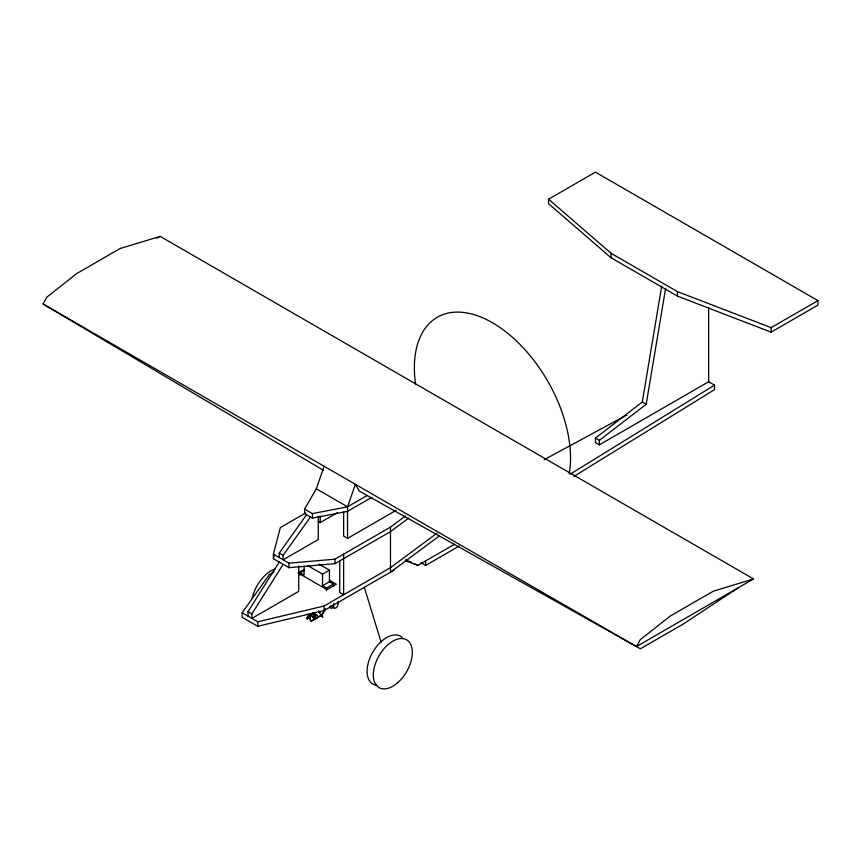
<?xml version="1.0" encoding="UTF-8"?>
<svg xmlns="http://www.w3.org/2000/svg" width="861" height="861" viewBox="0 0 861 861"><rect width="100%" height="100%" fill="white"/><g stroke="black" fill="none" stroke-linecap="round" stroke-linejoin="round"><path stroke-width="1.29" d="M338.072 601.635L338.072 604.024A3.261 1.883 -60 0 1 335.758 608.017A3.261 1.883 -60 0 1 333.455 606.693L333.153 604.82M333.455 606.693L333.831 603.421M573.846 476.445L714.501 389.635L714.501 385.136L708.646 381.746L599.342 444.857L595.435 442.608L595.435 438.098L642.284 402.033L661.722 286.024M599.342 444.857L599.342 440.348L646.18 404.293L665.628 288.274M408.824 518.021L390.485 531.624L334.994 563.664L288.984 567.69L273.378 558.671L273.378 554.172L280.342 527.61L305.773 512.919M273.378 558.671L274.368 554.882M371.834 497.324L347.543 511.348L312.414 518.107L304.6 513.597L304.6 509.088L316.31 488.8L324.123 466.264M343.636 511.671L343.636 536.134L347.543 538.394L347.543 506.838L355.356 484.302L359.252 491.061L636.43 646.568L753.536 578.958L160.168 236.377L120.066 248.549L76.715 273.572L46.828 297.174L43.05 303.987L323.413 470.289M314.556 618.026L315.32 616.045L316.859 615.163L317.623 616.261L316.859 618.241L315.32 619.124L312.704 616.971L315.32 619.124M322.541 613.602L325.006 608.931M310.552 620.62L310.251 616.971L310.251 620.447L311.478 621.158L322.24 614.948L325.307 609.114M636.43 646.568L640.207 639.755L670.095 616.153L713.435 591.13L753.536 578.958M248 616.142L248 611.644L279.233 562.05M298.745 565.978L298.745 591.356L251.907 618.402L251.907 613.893L283.129 564.31M279.233 557.551L279.233 553.042L306.559 514.727M394.392 569.95L324.123 610.514L257.762 626.291L242.145 617.272L242.145 612.763L269.471 574.448L274.067 571.801M318.269 516.331L318.269 539.513L283.129 559.801L283.129 555.291L310.455 516.977M273.378 554.172L288.984 563.18L334.994 559.166L390.485 527.126L405.585 515.911M436.871 533.26L390.485 567.69L324.123 606.004L257.762 621.782L242.145 612.763M439.024 536.166L390.485 572.199L390.485 527.126M737.92 587.977L683.268 624.031L640.326 648.828L43.05 303.987M570.412 474.056L714.501 385.136M156.82 238.303L160.168 236.377M548.586 199.192L595.435 172.146L817.95 300.607L817.95 305.117L771.101 332.163L677.413 296.098L611.052 257.783L548.586 203.691L548.586 199.192L611.052 253.285L677.413 291.599L771.101 327.654L817.95 300.607M318.269 521.486L320.217 522.616L337.566 512.596M304.6 509.088L312.414 513.597L347.543 506.838L367.206 495.484M347.543 538.394L396.125 510.347M304.32 569.325L298.078 572.931L326.965 589.613L336.328 584.21L329.397 580.206M300.091 575.266L300.091 572.791L304.697 570.122M322.531 574.169L329.44 570.176L329.44 581.745L322.531 585.738L322.531 574.169L307.538 565.516M322.531 585.738L326.523 588.052L333.444 584.059L333.444 586.535M307.108 617.359L316.084 612.526L307.108 617.359L307.108 618.779L310.552 617.143M307.108 618.779L310.251 616.971M313.479 614.991L315.008 614.097L316.859 615.163M311.165 620.975L320.852 615.389M405.488 560.694L417.811 565.44L454.533 544.238M420.997 562.771L425.625 565.44L459.161 546.068M544.217 459.645L626.862 415.013M405.283 559.865L411.44 562.233M642.284 402.033L646.18 404.293M595.435 438.098L599.342 440.348M316.31 488.8L347.543 506.838M414.884 563.751L417.811 565.44M319.065 564.192L329.44 570.176M329.44 581.745L333.444 584.059M279.233 553.042L283.129 555.291M300.091 572.791L304.084 575.094L304.084 566.097M312.521 612.666L314.825 613.99M317.623 616.261L315.32 614.28L313.781 615.163L313.017 617.143L313.781 618.241M311.262 613.71L315.32 616.045M308.281 614.41L311.596 616.325M306.839 614.227L310.154 616.142M248 611.644L251.907 613.893M364.332 587.299L381.122 642.22M771.101 327.654L771.101 332.163M708.646 307.851L708.646 381.746M677.413 291.599L677.413 296.098M611.052 253.285L611.052 257.783M425.625 560.931L425.625 565.44M343.636 554.172L343.636 594.736L339.74 592.486L339.74 560.425M334.994 559.166L334.994 563.664M326.523 588.052L326.523 590.528M324.123 606.004L324.123 610.514M320.217 516.169L320.217 522.616M312.414 513.597L312.414 518.107M307.42 617.531L307.42 618.951M288.984 563.18L288.984 567.69M257.762 621.782L257.762 626.291M333.842 607.113A4.951 2.863 -60 0 1 329.548 606.725M332.335 606.639A3.261 1.883 -60 0 1 330.71 605.703M376.827 685.248A27.606 15.939 -60 0 1 371.909 653.714A27.606 15.939 -60 0 1 402.065 637.441M252.176 598.438A27.606 15.939 -60 0 1 275.089 568.992M415.626 384.619A110.412 63.746 60 0 1 492.664 322.864A110.412 63.746 60 0 1 569.186 473.787M322.735 617.003L318.559 611.138L322.735 617.003M397.879 682.558A27.606 15.939 -60 0 0 406.629 639.798A27.606 15.939 -60 0 0 373.975 668.76A27.606 15.939 -60 0 0 397.879 682.558"/></g></svg>
